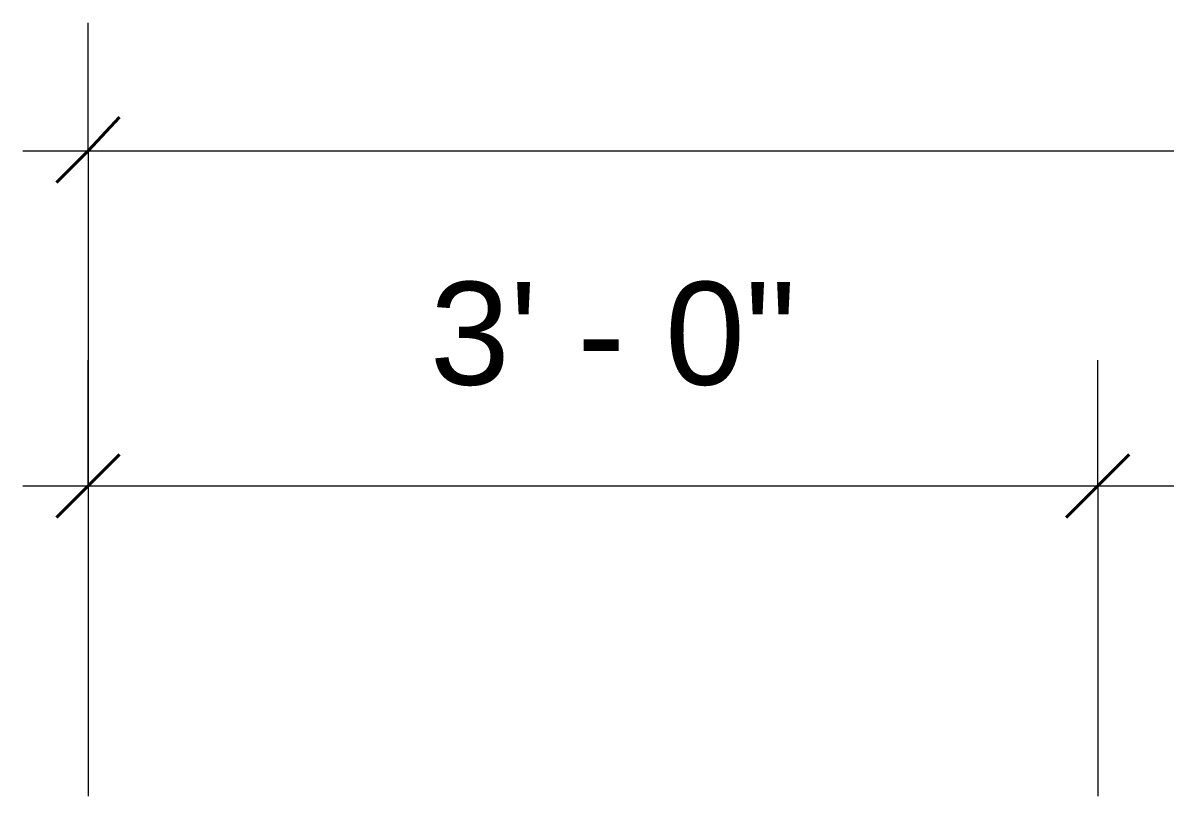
# Model space of a CAD drawing. Header units: inches. Extents: x -6061 to 13621, y -296 to 7483.
# Drawn here: x 12049.21 to 12089.89, y -26.49 to 1.06 of the extents above; entities that cross this region are included whole.
import ezdxf

# ---------------------------------------------------------------- set-up
doc = ezdxf.new("R2010")
doc.units = ezdxf.units.IN
doc.header["$MEASUREMENT"] = 0
doc.layers.get('0').update_dxf_attribs({"linetype": 'CONTINUOUS'})
doc.styles.add('Arial$001H0', font='arial.ttf')

msp = doc.modelspace()

# ---------------------------------------------------------------- linework, layer by layer
at = {"color": 7, "linetype": 'Continuous', "lineweight": 9, "true_color": 0x000007}
for p, q in [((12051.52814, -3.5058), (12051.52814, 1.05935)), ((12049.20551, -3.5058), (12159.32995, -3.5058)), ((12051.52814, -3.5058), (12051.52814, -26.49178)), ((12051.52814, -15.43929), (12051.52814, -10.95422)), ((12087.48877, -15.43929), (12087.48877, -10.95422)), ((12087.48877, -15.43929), (12087.48877, -10.95422)), ((12049.20551, -15.43929), (12089.7313, -15.43929)), ((12051.52814, -15.43929), (12051.52814, -26.49178)), ((12085.24624, -15.43929), (12122.24805, -15.43929)), ((12087.48877, -15.43929), (12087.48877, -26.49178)), ((12087.48877, -15.43929), (12087.48877, -26.49178))]:
    msp.add_line(p, q, dxfattribs=at)
at = {"color": 7, "linetype": 'Continuous', "lineweight": 40, "true_color": 0x000007}
for p, q in [((12051.52814, -3.5058), (12052.6494, -2.30445)), ((12051.52814, -3.5058), (12050.40687, -4.62707)), ((12051.52814, -15.43929), (12052.6494, -14.31802)), ((12087.48877, -15.43929), (12088.61004, -14.31802)), ((12087.48877, -15.43929), (12088.61004, -14.31802)), ((12051.52814, -15.43929), (12050.40687, -16.56056)), ((12087.48877, -15.43929), (12086.3675, -16.56056)), ((12087.48877, -15.43929), (12086.3675, -16.56056))]:
    msp.add_line(p, q, dxfattribs=at)

# ---------------------------------------------------------------- texts
at = {"color": 7, "true_color": 0x000007, "style": 'Arial$001H0'}
msp.add_text('3\' - 0"', height=3.667117, dxfattribs=at).set_placement((12063.70183, -11.83531))

doc.saveas('drawing.dxf')
